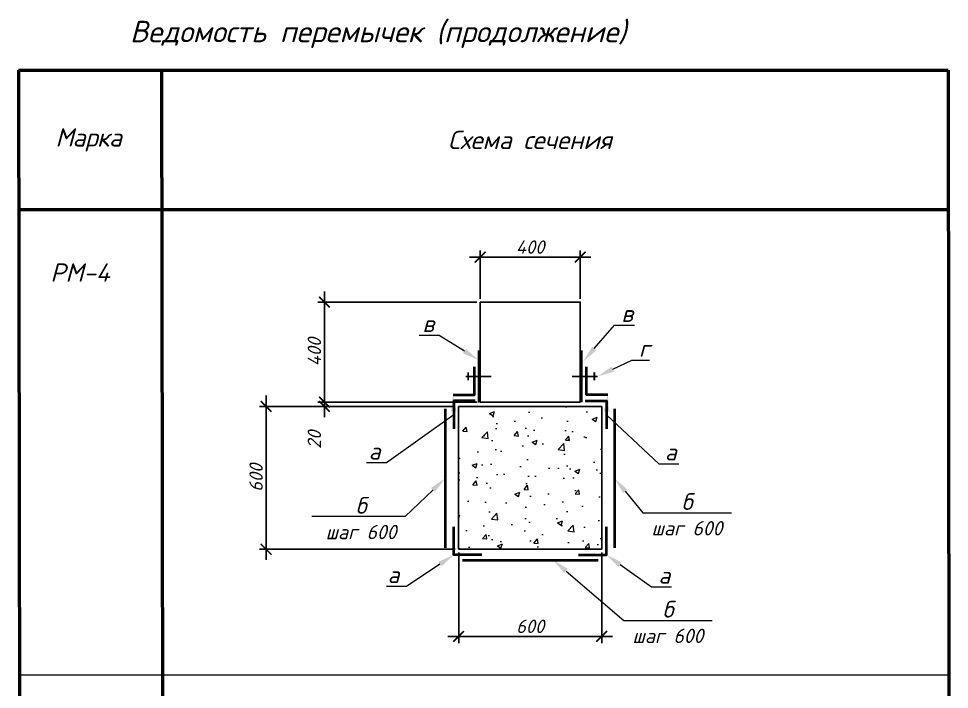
# Model space of a CAD drawing. Header units: millimetres. Extents: x -238377 to 196118, y -123284 to 30177.
# Drawn here: x -141410 to -128394, y -9532 to -142 of the extents above; entities that cross this region are included whole.
import ezdxf
from ezdxf import colors
from ezdxf.entities.mleader import LeaderData, LeaderLine
from ezdxf.math import Vec2, Vec3

# ---------------------------------------------------------------- set-up
doc = ezdxf.new("R2010")
doc.units = ezdxf.units.MM
doc.header["$MEASUREMENT"] = 0
doc.layers.get('0').update_dxf_attribs({"lineweight": 5})
for name, color, linetype, lineweight in [('!!!Металл', 7, 'Continuous', 15), ('#ME', 7, 'Continuous', 40), ('#Арматура', 152, 'Continuous', 30), ('#Выноски', 150, 'Continuous', 15), ('#Газобетон', 152, 'Continuous', 35), ('#размеры', 7, 'Continuous', 5), ('#Рамка', 7, 'Continuous', 50), ('k_ Рамка', 7, 'Continuous', 50)]:
    doc.layers.add(name, color=color, linetype=linetype, lineweight=lineweight)
doc.layers.add('#Hatch', color=7, linetype='Continuous', lineweight=5, true_color=0x4d4d4d)
doc.layers.add('#стены наруж', color=7, linetype='Continuous')
doc.layers.add('текст', color=7, linetype='Continuous')
doc.styles.add('STEP PR', font='isocpeui.ttf')
doc.dimstyles.new('SPDS', dxfattribs={"dimscale": 10, "dimtxt": 2.5, "dimasz": 2, "dimexe": 1.25, "dimexo": 0.625, "dimtad": 1, "dimdec": 0, "dimrnd": 0.001, "dimtxsty": 'STEP PR', "dimblk": 'ARCHTICK', "dimcen": 2.5, "dimdle": 2, "dimclrd": 256, "dimclre": 256, "dimclrt": 7, "dimadec": 0, "dimazin": 2, "dimtfac": 0.75, "dimtdec": 0, "dimtmove": 1, "dimatfit": 3, "dimfxl": 1, "dimtolj": 1, "dimarcsym": 1})

# ---------------------------------------------------------------- blocks, each defined once
blk = doc.blocks.new('_ArchTick')
at = {"color": 0, "linetype": 'ByBlock', "const_width": 0.15}
blk.add_lwpolyline([(-0.5, -0.5), (0.5, 0.5)], dxfattribs=at)
blk = doc.blocks.new('*D747')
at = {"layer": '#размеры', "lineweight": -2, "transparency": 16777216}
for p, q in [((-137134, -3960), (-137134, -5660)), ((-135003, -4110), (-137227, -4110)), ((-135003, -5510), (-137227, -5510))]:
    blk.add_line(p, q, dxfattribs=at)
at = {"layer": 'Defpoints', "color": 0, "transparency": 16777216}
for p in [(-134956, -4110), (-137134, -5510), (-134956, -5510)]:
    blk.add_point(p, dxfattribs=at)
at = {"layer": '#размеры', "lineweight": -2, "transparency": 16777216, "xscale": 150, "yscale": 150, "zscale": 150}
for p, rotation in [((-137134, -4110), 90), ((-137134, -5510), 270)]:
    blk.add_blockref('_ArchTick', p, dxfattribs=dict(at, rotation=rotation))
at = {"layer": '#размеры', "color": 7, "transparency": 16777216, "insert": (-137274, -4810), "char_height": 187.5, "attachment_point": 5, "rotation": 90, "style": 'STEP PR'}
blk.add_mtext('\\A1;400', dxfattribs=at)
blk = doc.blocks.new('*D748')
at = {"layer": '#размеры', "lineweight": -2, "transparency": 16777216}
for p, q in [((-137134, -5510), (-137134, -5360)), ((-135003, -5510), (-137227, -5510)), ((-135303, -5570), (-137227, -5570)), ((-137134, -5510), (-137134, -5570)), ((-137134, -5570), (-137134, -5720))]:
    blk.add_line(p, q, dxfattribs=at)
at = {"layer": 'Defpoints', "color": 0, "transparency": 16777216}
for p in [(-137134, -5570), (-135256, -5570), (-134956, -5510)]:
    blk.add_point(p, dxfattribs=at)
at = {"layer": '#размеры', "lineweight": -2, "transparency": 16777216, "xscale": 150, "yscale": 150, "zscale": 150}
for p, rotation in [((-137134, -5510), 270), ((-137134, -5570), 90)]:
    blk.add_blockref('_ArchTick', p, dxfattribs=dict(at, rotation=rotation))
at = {"layer": '#размеры', "color": 7, "transparency": 16777216, "insert": (-137274, -6038), "char_height": 187.5, "attachment_point": 5, "rotation": 90, "style": 'STEP PR'}
blk.add_mtext('\\A1;20', dxfattribs=at)
blk = doc.blocks.new('*D749')
at = {"layer": '#размеры', "lineweight": -2, "transparency": 16777216}
for p, q in [((-137949, -5420), (-137949, -7720)), ((-135303, -5570), (-138043, -5570)), ((-135303, -7570), (-138043, -7570))]:
    blk.add_line(p, q, dxfattribs=at)
at = {"layer": 'Defpoints', "color": 0, "transparency": 16777216}
for p in [(-135256, -5570), (-137949, -7570), (-135256, -7570)]:
    blk.add_point(p, dxfattribs=at)
at = {"layer": '#размеры', "lineweight": -2, "transparency": 16777216, "xscale": 150, "yscale": 150, "zscale": 150}
for p, rotation in [((-137949, -5570), 90), ((-137949, -7570), 270)]:
    blk.add_blockref('_ArchTick', p, dxfattribs=dict(at, rotation=rotation))
at = {"layer": '#размеры', "color": 7, "transparency": 16777216, "insert": (-138089, -6570), "char_height": 187.5, "attachment_point": 5, "rotation": 90, "style": 'STEP PR'}
blk.add_mtext('\\A1;600', dxfattribs=at)
blk = doc.blocks.new('*D750')
at = {"layer": '#размеры', "lineweight": -2, "transparency": 16777216}
for p, q in [((-135106, -3481), (-133406, -3481)), ((-134956, -4063), (-134956, -3387)), ((-133556, -4063), (-133556, -3387))]:
    blk.add_line(p, q, dxfattribs=at)
at = {"layer": 'Defpoints', "color": 0, "transparency": 16777216}
for p in [(-133556, -3481), (-134956, -4110), (-133556, -4110)]:
    blk.add_point(p, dxfattribs=at)
at = {"layer": '#размеры', "lineweight": -2, "transparency": 16777216, "xscale": 150, "yscale": 150, "zscale": 150, "rotation": 180}
blk.add_blockref('_ArchTick', (-134956, -3481), dxfattribs=at)
at = {"layer": '#размеры', "lineweight": -2, "transparency": 16777216, "xscale": 150, "yscale": 150, "zscale": 150}
blk.add_blockref('_ArchTick', (-133556, -3481), dxfattribs=at)
at = {"layer": '#размеры', "color": 7, "transparency": 16777216, "insert": (-134256, -3340), "char_height": 187.5, "attachment_point": 5, "style": 'STEP PR'}
blk.add_mtext('\\A1;400', dxfattribs=at)
blk = doc.blocks.new('*D751')
at = {"layer": '#размеры', "lineweight": -2, "transparency": 16777216}
for p, q in [((-135256, -7617), (-135256, -8884)), ((-133256, -7617), (-133256, -8884)), ((-135406, -8790), (-133106, -8790))]:
    blk.add_line(p, q, dxfattribs=at)
at = {"layer": 'Defpoints', "color": 0, "transparency": 16777216}
for p in [(-135256, -7570), (-133256, -7570), (-133256, -8790)]:
    blk.add_point(p, dxfattribs=at)
at = {"layer": '#размеры', "lineweight": -2, "transparency": 16777216, "xscale": 150, "yscale": 150, "zscale": 150, "rotation": 180}
blk.add_blockref('_ArchTick', (-135256, -8790), dxfattribs=at)
at = {"layer": '#размеры', "lineweight": -2, "transparency": 16777216, "xscale": 150, "yscale": 150, "zscale": 150}
blk.add_blockref('_ArchTick', (-133256, -8790), dxfattribs=at)
at = {"layer": '#размеры', "color": 7, "transparency": 16777216, "insert": (-134256, -8649), "char_height": 187.5, "attachment_point": 5, "style": 'STEP PR'}
blk.add_mtext('\\A1;600', dxfattribs=at)

msp = doc.modelspace()

# ---------------------------------------------------------------- hatches: boundary and pattern name
at = {"layer": '#Hatch'}
h = msp.add_hatch(dxfattribs=at)
h.set_pattern_fill('AR-CONC', color=256, scale=100)
h.set_pattern_definition([(50, (-82796.33, -48984.6), (717.26, -62.752), [75, -825]), (355, (-82796.3, -48984.6), (-138.751, 752.192), [60, -660]), (100.4514, (-82736.56, -48989.86), (578.509, 689.44), [63.74, -701.142]), (46.1842, (-82796.3, -48784.6), (1067.241, -165.519), [112.5, -1237.5]), (96.6356, (-82707.4, -48798.4), (934.662, 974.119), [95.61, -1051.714]), (351.1842, (-82796.3, -48784.6), (934.662, 974.119), [90, -990]), (21, (-82696.33, -48834.6), (596.907, -402.619), [75, -825]), (326, (-82696.3, -48834.6), (243.315, 725.15), [60, -660]), (71.4514, (-82646.6, -48868.2), (840.2224, 322.531), [63.74, -701.142]), (37.5, (-82796.33, -48984.63), (12.1599, 332.8939), [0, -652, 0, -670, 0, -662.5]), (7.5, (-82796.33, -48984.63), (263.0695, 394.4117), [0, -382, 0, -637, 0, -252.5]), (327.5, (-83019.33, -48984.63), (533.8224, -22.5549), [0, -250, 0, -780, 0, -1035]), (317.5, (-83119.33, -48984.63), (583.1862, 100.105), [0, -325, 0, -518, 0, -735])])
h.paths.add_polyline_path([(-133256.4, -5570.1), (-135256.4, -5570.1), (-135256.4, -7570.1), (-133256.4, -7570.1)])

# ---------------------------------------------------------------- linework, layer by layer
at = {"layer": '!!!Металл', "lineweight": 25}
for points in [[(-134978.3, -4789.9), (-134978.3, -5514.2)], [(-133532.2, -4787.9), (-133532.2, -5512.3)]]:
    msp.add_lwpolyline(points, dxfattribs=at)
at = {"layer": '!!!Металл', "lineweight": 40}
for points in [[(-135445.6, -5604.8), (-135445.6, -7549.2)], [(-133075.8, -5604.8), (-133075.8, -7549.2)], [(-135204.3, -7722.3), (-133307.4, -7722.3)]]:
    msp.add_lwpolyline(points, dxfattribs=at)
at = {"layer": '#ME'}
for points in [[(-135334.4, -5407.5), (-135035.5, -5407.5), (-135035.5, -5017.5)], [(-133170.7, -5407.5), (-133467.4, -5407.5), (-133467.4, -5017.5)], [(-135023.6, -5492.1), (-135322.5, -5492.1), (-135322.5, -5882.1)], [(-133486.9, -5492.1), (-133190.2, -5492.1), (-133190.2, -5882.1)], [(-134932.5, -7648.1), (-135322.5, -7648.1), (-135322.5, -7258.1)], [(-133580.2, -7648.1), (-133190.2, -7648.1), (-133190.2, -7258.1)]]:
    msp.add_lwpolyline(points, dxfattribs=at)
at = {"layer": '#Арматура', "const_width": 24}
for points in [[(-134800, -5150.1), (-135159.2, -5150.1)], [(-135124.2, -5206.1), (-135124.2, -5095.3)], [(-133312.4, -5150.1), (-133671.5, -5150.1)], [(-133358.9, -5206.1), (-133358.9, -5095.3)]]:
    msp.add_lwpolyline(points, dxfattribs=at)
at = {"layer": '#Газобетон', "lineweight": 25}
for points in [[(-133256.4, -5570.1), (-135256.4, -5570.1)], [(-135256.4, -7570.1), (-135256.4, -5570.1)], [(-133256.4, -7570.1), (-133256.4, -5570.1)], [(-133256.4, -7570.1), (-135256.4, -7570.1)]]:
    msp.add_lwpolyline(points, dxfattribs=at)
at = {"layer": '#Рамка', "linetype": 'Continuous', "ltscale": 100}
for p, q in [((-141409.9, -864.8), (-128409.9, -864.8)), ((-141409.9, -864.8), (-141393.9, -15216.7)), ((-139409.9, -864.8), (-139394.8, -14423.3)), ((-128409.9, -864.8), (-128393.9, -15216.7)), ((-141409.9, -2814.8), (-128409.9, -2814.8))]:
    msp.add_line(p, q, dxfattribs=at)
at = {"layer": '#стены наруж'}
msp.add_lwpolyline([(-134956.4, -4110.1), (-134956.4, -5510.1), (-133556.4, -5510.1), (-133556.4, -4110.1), (-134956.4, -4110.1)], dxfattribs=at)
at = {"linetype": 'Continuous'}
msp.add_line((-141400.4, -9328.1), (-128400.4, -9328.1), dxfattribs=at)

# ---------------------------------------------------------------- texts
at = {"layer": 'k_ Рамка', "color": 7, "insert": (-136383.5, -364.1), "char_height": 300, "width": 8700, "attachment_point": 5, "style": 'STEP PR'}
msp.add_mtext('Ведомость перемычек (продолжение)', dxfattribs=at)
at = {"layer": 'текст', "ltscale": 100, "char_height": 256.564, "width": 6700, "attachment_point": 5, "style": 'STEP PR'}
for s, insert in [('{\\T0.95;Марка}', (-140435, -1839.8)), ('Схема сечения', (-134259.9, -1839.8))]:
    msp.add_mtext(s, dxfattribs=dict(at, insert=insert))
at = {"layer": 'текст', "ltscale": 100, "insert": (-141528.3, -3568.9), "char_height": 256.564, "attachment_point": 1, "style": 'STEP PR'}
msp.add_mtext_dynamic_manual_height_columns('\\pi561.12;РМ-4', width=1970.449, gutter_width=1250, heights=[2370.7], dxfattribs=at)

# ---------------------------------------------------------------- dimensions: what is measured, and where the dimension line sits
at = {"layer": '#размеры'}
for base, p1, p2, text, picture, middle in [((-133556.4, -3480.7), (-134956.4, -4110.1), (-133556.4, -4110.1), '400', '*D750', (-134256.4, -3340.1)), ((-133256.4, -8790), (-135256.4, -7570.1), (-133256.4, -7570.1), '600', '*D751', (-134256.4, -8649.4))]:
    dim = msp.add_linear_dim(base=base, p1=p1, p2=p2, text=text, dimstyle='SPDS', override={"dimscale": 75, "dimtxsty": 'STEP PR'}, dxfattribs=at)
    dim.commit()
    dim.dimension.update_dxf_attribs({"geometry": picture, "text_midpoint": middle})
for base, p1, p2, text, picture, middle in [((-137133.6, -5510.1), (-134956.4, -4110.1), (-134956.4, -5510.1), '400', '*D747', (-137274.2, -4810.1)), ((-137948.8, -7570.1), (-135256.4, -5570.1), (-135256.4, -7570.1), '600', '*D749', (-138089.4, -6570.1))]:
    dim = msp.add_linear_dim(base=base, p1=p1, p2=p2, angle=90, text=text, dimstyle='SPDS', override={"dimscale": 75, "dimtxsty": 'STEP PR'}, dxfattribs=at)
    dim.commit()
    dim.dimension.update_dxf_attribs({"geometry": picture, "text_midpoint": middle})
dim = msp.add_linear_dim(base=(-137133.6, -5570.1), p1=(-134956.4, -5510.1), p2=(-135256.4, -5570.1), angle=90, text='20', dimstyle='SPDS', override={"dimscale": 75, "dimtxsty": 'STEP PR'}, dxfattribs=at)
dim.commit()
dim.dimension.update_dxf_attribs({"geometry": '*D748', "text_midpoint": (-137133.6, -6038), "dimtype": 160})

# ---------------------------------------------------------------- leaders
at = {"layer": '#Выноски'}
ml = msp.add_multileader_mtext('Standard', dxfattribs=at)
ml.set_content('\\A1;в', color=256, style='STEP PR')
ml.set_leader_properties(color=256, linetype='ByLayer', lineweight=-1)
ml.build(insert=Vec2(0, 0))
ml.multileader.update_dxf_attribs({"text_left_attachment_type": 6, "text_right_attachment_type": 6, "dogleg_length": 0, "arrow_head_size": 234, "scale": 0.75})
ctx = ml.context
ctx.base_point, ctx.scale, ctx.char_height, ctx.arrow_head_size, ctx.landing_gap_size, ctx.plane_origin = Vec3(-133078.7, -4434), 0.75, 234, 234, 97.5, Vec3(-123588.3, -25237.6)
ctx.left_attachment, ctx.right_attachment = 6, 6
notes = []
notes.append((ctx, [(0, (1, 1, 0), (-133078.7, -4434), (1, 0), 0, [(0, [(-133511.9, -4937.8)], 0, [])])]))
ctx.mtext.insert, ctx.mtext.rotation, ctx.mtext.flow_direction = Vec3(-132981.2, -4153.2), 6.2831853, 5
ml = msp.add_multileader_mtext('Standard', dxfattribs=at)
ml.set_content('\\A1;в', color=256, style='STEP PR')
ml.set_leader_properties(color=256, linetype='ByLayer', lineweight=-1)
ml.build(insert=Vec2(0, 0))
ml.multileader.update_dxf_attribs({"text_left_attachment_type": 6, "text_right_attachment_type": 6, "dogleg_length": 0, "arrow_head_size": 234, "scale": 0.75})
ctx = ml.context
ctx.base_point, ctx.scale, ctx.char_height, ctx.arrow_head_size, ctx.landing_gap_size, ctx.plane_origin = Vec3(-135860.5, -4576.7), 0.75, 234, 234, 97.5, Vec3(-144915.4, -25263.5)
ctx.left_attachment, ctx.right_attachment = 6, 6
notes.append((ctx, [(1, (1, 1, 0), (-135528.8, -4576.7), (-1, 0), 0, [(0, [(-134978.3, -4920.8)], 0, [])])]))
ctx.mtext.insert, ctx.mtext.flow_direction = Vec3(-135763, -4295.9), 5
ml = msp.add_multileader_mtext('Standard', dxfattribs=at)
ml.set_content('\\A1;г', color=256, style='STEP PR')
ml.set_leader_properties(color=256, linetype='ByLayer', lineweight=-1)
ml.build(insert=Vec2(0, 0))
ml.multileader.update_dxf_attribs({"text_left_attachment_type": 6, "text_right_attachment_type": 6, "dogleg_length": 0, "arrow_head_size": 234, "scale": 0.75})
ctx = ml.context
ctx.base_point, ctx.scale, ctx.char_height, ctx.arrow_head_size, ctx.landing_gap_size, ctx.plane_origin = Vec3(-132832.3, -4921.3), 0.75, 234, 234, 97.5, Vec3(-123341.9, -25724.8)
ctx.left_attachment, ctx.right_attachment = 6, 6
notes.append((ctx, [(0, (1, 1, 0), (-132832.3, -4921.3), (1, 0), 0, [(0, [(-133312.4, -5150.1)], 0, [])])]))
ctx.mtext.insert, ctx.mtext.rotation, ctx.mtext.flow_direction = Vec3(-132734.8, -4640.5), 6.2831853, 5
ml = msp.add_multileader_mtext('Standard', dxfattribs=at)
ml.set_content('\\A1;а', color=256, style='STEP PR')
ml.set_leader_properties(color=256, linetype='ByLayer', lineweight=-1)
ml.build(insert=Vec2(0, 0))
ml.multileader.update_dxf_attribs({"text_left_attachment_type": 6, "text_right_attachment_type": 6, "dogleg_length": 0, "arrow_head_size": 234, "scale": 0.75})
ctx = ml.context
ctx.base_point, ctx.scale, ctx.char_height, ctx.arrow_head_size, ctx.landing_gap_size, ctx.plane_origin = Vec3(-136612.2, -6360.7), 0.75, 234, 234, 97.5, Vec3(-128912.4, -25797.8)
ctx.left_attachment, ctx.right_attachment = 6, 6
notes.append((ctx, [(1, (1, 1, 0), (-136265.3, -6360.7), (-1, 0), 0, [(1, [(-135334.4, -5407.5), (-135322.5, -5687.1)], 0, [])])]))
ctx.mtext.insert, ctx.mtext.rotation, ctx.mtext.width, ctx.mtext.flow_direction = Vec3(-136514.7, -6079.9), 6.2831853, 1624.422, 5
ml = msp.add_multileader_mtext('Standard', dxfattribs=at)
ml.set_content('\\A1;а', color=256, style='STEP PR')
ml.set_leader_properties(color=256, linetype='ByLayer', lineweight=-1)
ml.build(insert=Vec2(0, 0))
ml.multileader.update_dxf_attribs({"text_left_attachment_type": 6, "text_right_attachment_type": 6, "dogleg_length": 0, "arrow_head_size": 234, "scale": 0.75})
ctx = ml.context
ctx.base_point, ctx.scale, ctx.char_height, ctx.arrow_head_size, ctx.landing_gap_size, ctx.plane_origin = Vec3(-132457.4, -6372.1), 0.75, 234, 234, 97.5, Vec3(-139600.4, -25797.8)
ctx.left_attachment, ctx.right_attachment, ctx.text_align_type = 6, 6, 2
notes.append((ctx, [(0, (1, 1, 0), (-132457.4, -6372.1), (1, 0), 0, [(1, [(-133170.7, -5407.5), (-133190.2, -5687.1)], 0, [])])]))
ctx.mtext.insert, ctx.mtext.defined_height, ctx.mtext.alignment, ctx.mtext.flow_direction = Vec3(-132208, -6091.3), 278.5, 3, 5
ml = msp.add_multileader_mtext('Standard', dxfattribs=at)
ml.set_content('\\A1;б\\P{\\H0.8547x;шаг 600}', color=256, style='STEP PR')
ml.set_leader_properties(color=256, linetype='ByLayer', lineweight=-1)
ml.build(insert=Vec2(0, 0))
ml.multileader.update_dxf_attribs({"text_left_attachment_type": 6, "text_right_attachment_type": 6, "dogleg_length": 0, "arrow_head_size": 234, "scale": 0.75})
ctx = ml.context
ctx.base_point, ctx.scale, ctx.char_height, ctx.arrow_head_size, ctx.landing_gap_size, ctx.plane_origin = Vec3(-137238.5, -7112.8), 0.75, 234, 234, 97.5, Vec3(-142557.9, -23875.4)
ctx.left_attachment, ctx.right_attachment, ctx.text_align_type = 6, 6, 1
notes.append((ctx, [(1, (1, 1, 0), (-136003.9, -7112.8), (-1, 0), 0, [(0, [(-135445.6, -6577)], 0, [])])]))
ctx.mtext.insert, ctx.mtext.defined_height, ctx.mtext.alignment, ctx.mtext.flow_direction = Vec3(-136621.2, -6838.8), 706.5, 2, 5
ml = msp.add_multileader_mtext('Standard', dxfattribs=at)
ml.set_content('\\A1;б\\P{\\H0.8547x;шаг 600}', color=256, style='STEP PR')
ml.set_leader_properties(color=256, linetype='ByLayer', lineweight=-1)
ml.build(insert=Vec2(0, 0))
ml.multileader.update_dxf_attribs({"text_left_attachment_type": 6, "text_right_attachment_type": 6, "dogleg_length": 0, "arrow_head_size": 234, "scale": 0.75})
ctx = ml.context
ctx.base_point, ctx.scale, ctx.char_height, ctx.arrow_head_size, ctx.landing_gap_size, ctx.plane_origin = Vec3(-132680.7, -7059.6), 0.75, 234, 234, 97.5, Vec3(-125954.9, -23875.4)
ctx.left_attachment, ctx.right_attachment, ctx.text_align_type = 6, 6, 1
notes.append((ctx, [(0, (1, 1, 0), (-132680.7, -7059.6), (1, 0), 0, [(0, [(-133075.8, -6577)], 0, [])])]))
ctx.mtext.insert, ctx.mtext.rotation, ctx.mtext.width, ctx.mtext.alignment, ctx.mtext.flow_direction = Vec3(-132063.4, -6785.6), 6.2831853, 1506.308, 2, 5
ml = msp.add_multileader_mtext('Standard', dxfattribs=at)
ml.set_content('\\A1;a', color=256, style='STEP PR')
ml.set_leader_properties(color=256, linetype='ByLayer', lineweight=-1)
ml.build(insert=Vec2(0, 0))
ml.multileader.update_dxf_attribs({"text_left_attachment_type": 6, "text_right_attachment_type": 6, "dogleg_length": 0, "arrow_head_size": 234, "scale": 0.75})
ctx = ml.context
ctx.base_point, ctx.scale, ctx.char_height, ctx.arrow_head_size, ctx.landing_gap_size, ctx.plane_origin = Vec3(-136325.1, -8089.1), 0.75, 234, 234, 97.5, Vec3(-145153.3, -28892.1)
ctx.left_attachment, ctx.right_attachment, ctx.text_align_type = 6, 6, 2
notes.append((ctx, [(1, (1, 1, 0), (-135987.9, -8089.1), (-1, 0), 0, [(0, [(-135322.5, -7648.1)], 0, [])])]))
ctx.mtext.insert, ctx.mtext.alignment, ctx.mtext.flow_direction = Vec3(-136085.4, -7808.3), 3, 5
ml = msp.add_multileader_mtext('Standard', dxfattribs=at)
ml.set_content('\\A1;a', color=256, style='STEP PR')
ml.set_leader_properties(color=256, linetype='ByLayer', lineweight=-1)
ml.build(insert=Vec2(0, 0))
ml.multileader.update_dxf_attribs({"text_left_attachment_type": 6, "text_right_attachment_type": 6, "dogleg_length": 0, "arrow_head_size": 234, "scale": 0.75})
ctx = ml.context
ctx.base_point, ctx.scale, ctx.char_height, ctx.arrow_head_size, ctx.landing_gap_size, ctx.plane_origin = Vec3(-132560, -8097.9), 0.75, 234, 234, 97.5, Vec3(-123359.4, -28892.1)
ctx.left_attachment, ctx.right_attachment = 6, 6
notes.append((ctx, [(0, (1, 1, 0), (-132560, -8097.9), (1, 0), 0, [(0, [(-133190.2, -7648.1)], 0, [])])]))
ctx.mtext.insert, ctx.mtext.rotation, ctx.mtext.flow_direction = Vec3(-132462.5, -7817.1), 6.2831853, 5
ml = msp.add_multileader_mtext('Standard', dxfattribs=at)
ml.set_content('\\A1;б\\P{\\H0.8547x;шаг 600}', color=256, style='STEP PR')
ml.set_leader_properties(color=256, linetype='ByLayer', lineweight=-1)
ml.build(insert=Vec2(0, 0))
ml.multileader.update_dxf_attribs({"text_left_attachment_type": 6, "text_right_attachment_type": 6, "dogleg_length": 0, "arrow_head_size": 234, "scale": 0.75})
ctx = ml.context
ctx.base_point, ctx.scale, ctx.char_height, ctx.arrow_head_size, ctx.landing_gap_size, ctx.plane_origin = Vec3(-132947.5, -8566.3), 0.75, 234, 234, 97.5, Vec3(-126480.1, -26236.9)
ctx.left_attachment, ctx.right_attachment, ctx.text_align_type = 6, 6, 1
notes.append((ctx, [(0, (1, 1, 0), (-132947.5, -8566.3), (1, 0), 0, [(0, [(-133931.4, -7722.3)], 0, [])])]))
ctx.mtext.insert, ctx.mtext.rotation, ctx.mtext.width, ctx.mtext.alignment, ctx.mtext.flow_direction = Vec3(-132330.3, -8292.3), 6.2831853, 1506.308, 2, 5
for ctx, leaders in notes:
    for number, flags, end, landing, length, lines in leaders:
        leader = LeaderData()
        leader.index, (leader.has_last_leader_line, leader.has_dogleg_vector, leader.attachment_direction) = number, flags
        leader.last_leader_point, leader.dogleg_vector, leader.dogleg_length = Vec3(end), Vec3(landing), length
        for number, points, colour, breaks in lines:
            line = LeaderLine()
            line.index, line.vertices, line.color, line.breaks = number, Vec3.list(points), colors.encode_raw_color(colour), breaks
            leader.lines.append(line)
        ctx.leaders.append(leader)

doc.saveas('drawing.dxf')
